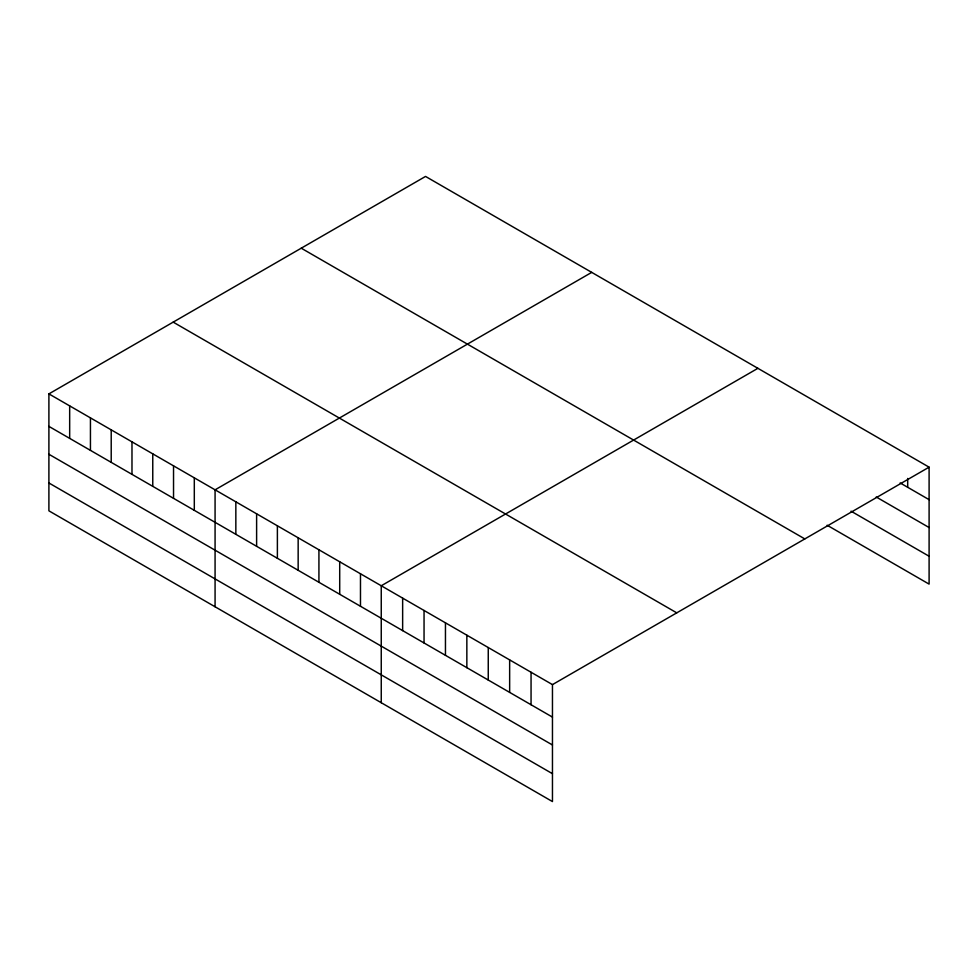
<?xml version="1.0" encoding="UTF-8"?>
<svg xmlns="http://www.w3.org/2000/svg" width="978" height="978" viewBox="0 0 978 978"><rect width="100%" height="100%" fill="white"/><g stroke="black" fill="none" stroke-linecap="round" stroke-linejoin="round"><path stroke-width="1.47" d="M48.9 393.889L552.46 684.612L552.46 801.569L48.9 510.834L48.9 393.889L425.54 176.431L929.1 467.166L929.1 584.111L827.131 525.235M591.714 272.373L215.074 489.831L215.074 606.776M757.889 368.315L381.249 585.773L381.249 702.717M552.46 684.612L929.1 467.166M900.151 482.936L929.1 499.66M876.227 496.995L929.1 527.533M851.043 511.176L929.1 556.237M301.248 248.192L804.808 538.915M173.192 322.129L676.752 612.851M48.9 426.384L552.46 717.106M48.9 454.257L552.46 744.979M48.9 482.973L552.46 773.696M907.694 478.438L907.694 487.301M531.054 672.253L531.054 704.759M509.648 659.905L509.648 692.4M488.254 647.546L488.254 680.04M466.848 635.187L466.848 667.693M445.455 622.839L445.455 655.333M424.049 610.48L424.049 642.974M402.643 598.12L402.643 630.627M360.479 573.78L360.479 606.274M339.708 561.788L339.708 594.282M318.926 549.795L318.926 582.289M298.156 537.802L298.156 570.296M277.385 525.809L277.385 558.304M256.615 513.817L256.615 546.311M235.845 501.824L235.845 534.318M194.304 477.839L194.304 510.333M173.534 465.846L173.534 498.34M152.764 453.853L152.764 486.347M131.981 441.86L131.981 474.354M111.211 429.868L111.211 462.362M90.441 417.875L90.441 450.369M69.67 405.882L69.67 438.376"/></g></svg>
